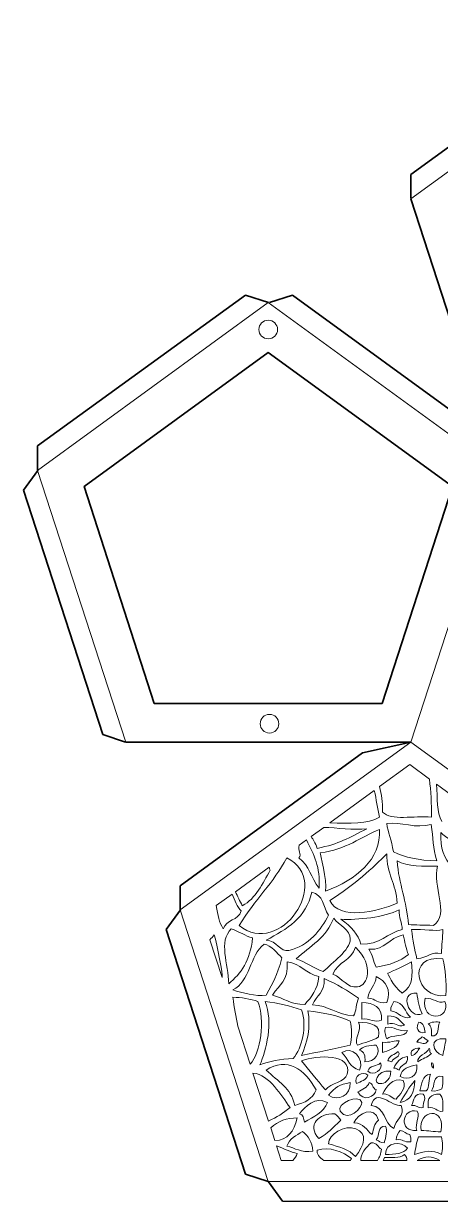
# Model space of a CAD drawing. Header units: millimetres. Extents: x -210 to 134, y -139 to 86.
# Drawn here: x -135.7 to -91.9, y -84.8 to 38.9 of the extents above; entities that cross this region are included whole.
import ezdxf

# ---------------------------------------------------------------- set-up
doc = ezdxf.new("R2010")
doc.units = ezdxf.units.MM
doc.header["$MEASUREMENT"] = 0
for name, color, linetype in [('Side 1 Detail', 7, 'Continuous'), ('Side 1 Outline', 7, 'Continuous'), ('Side 1 Scoring', 7, 'Continuous')]:
    doc.layers.add(name, color=color, linetype=linetype)

msp = doc.modelspace()

# ---------------------------------------------------------------- linework, layer by layer
at = {"layer": 'Side 1 Detail', "color": 250, "lineweight": 9}
for points, knots in [([(-93.0277, -40.4381), (-93.0277, -40.4381), (-95.0961, -38.9109), (-95.0961, -38.9109), (-95.0961, -38.9109), (-95.0961, -38.9109), (-98.2942, -41.2139), (-98.2942, -41.2139)], [0, 0, 0, 0, 0.33333333, 0.33333333, 0.33333333, 0.33333333, 1, 1, 1, 1]), ([(-98.2942, -41.2139), (-98.1137, -42.0235), (-97.909, -42.8379), (-97.9707, -43.8889), (-97.9707, -43.8889), (-97.0409, -44.8735), (-94.6927, -44.2169), (-92.8354, -44.4353), (-92.8354, -44.4353), (-92.7782, -43.0078), (-92.914, -41.6893), (-93.0277, -40.4381)], [0, 0, 0, 0, 0.25, 0.25, 0.25, 0.25, 0.5, 0.5, 0.5, 0.5, 1, 1, 1, 1]), ([(-103.5145, -45.0372), (-101.4006, -45.0558), (-99.5138, -45.1794), (-98.2987, -44.4353), (-98.2987, -44.4353), (-98.4754, -43.5004), (-98.637, -42.5499), (-98.8337, -41.6345)], [0, 0, 0, 0, 0.33333333, 0.33333333, 0.33333333, 0.33333333, 1, 1, 1, 1]), ([(-105.46, -46.4514), (-105.2698, -46.8245), (-105.0345, -47.0629), (-104.8392, -47.6995), (-104.8392, -47.6995), (-102.5351, -47.2344), (-101.5057, -46.5971), (-99.6099, -45.637), (-99.6099, -45.637), (-101.0361, -45.7782), (-102.7453, -45.5498), (-104.1443, -45.495)], [0, 0, 0, 0, 0.25, 0.25, 0.25, 0.25, 0.5, 0.5, 0.5, 0.5, 1, 1, 1, 1]), ([(-98.2942, -45.7152), (-100.2552, -46.481), (-101.7689, -47.8305), (-104.5122, -48.1791), (-104.5122, -48.1791), (-104.5791, -48.1853), (-103.7557, -51.0692), (-103.9803, -52.193), (-103.9803, -52.193), (-100.7023, -50.9913), (-98.1089, -48.8485), (-98.2942, -45.7152)], [0, 0, 0, 0, 0.25, 0.25, 0.25, 0.25, 0.5, 0.5, 0.5, 0.5, 1, 1, 1, 1]), ([(-97.5339, -45.0906), (-97.3788, -46.0448), (-97.0398, -46.7535), (-96.8249, -48.062), (-96.8249, -48.062), (-95.6039, -48.6621), (-94.2211, -48.9673), (-92.2473, -49.0242), (-92.2473, -49.0242), (-92.7324, -47.5934), (-92.6253, -46.675), (-92.8554, -45.1836), (-92.8554, -45.1836), (-94.4209, -45.6803), (-96.0628, -44.8852), (-97.5339, -45.0906)], [0, 0, 0, 0, 0.2, 0.2, 0.2, 0.2, 0.4, 0.4, 0.4, 0.4, 0.6, 0.6, 0.6, 0.6, 1, 1, 1, 1]), ([(-106.7226, -47.3691), (-106.8956, -47.9262), (-106.4277, -48.3134), (-106.7753, -48.6962), (-106.7753, -48.6962), (-105.6026, -49.563), (-105.5537, -50.746), (-104.6359, -51.8678), (-104.6359, -51.8678), (-104.5122, -49.6377), (-105.1582, -48.433), (-105.9606, -46.8152)], [0, 0, 0, 0, 0.25, 0.25, 0.25, 0.25, 0.5, 0.5, 0.5, 0.5, 1, 1, 1, 1]), ([(-91.8539, -46.0297), (-91.9614, -49.3415), (-90.2041, -50.5417), (-87.1538, -51.1002), (-87.1538, -51.1002), (-86.7755, -50.1411), (-85.8805, -48.7465), (-86.389, -47.6041), (-86.389, -47.6041), (-88.661, -47.8046), (-90.6464, -47.2493), (-91.8539, -46.0297)], [0, 0, 0, 0, 0.25, 0.25, 0.25, 0.25, 0.5, 0.5, 0.5, 0.5, 1, 1, 1, 1]), ([(-108.0231, -48.6962), (-109.4432, -51.3193), (-111.3597, -53.0639), (-113.0492, -55.7986), (-113.0492, -55.7986), (-108.769, -59.2874), (-103.1528, -51.1636), (-108.0231, -48.6962)], [0, 0, 0, 0, 0.33333333, 0.33333333, 0.33333333, 0.33333333, 1, 1, 1, 1]), ([(-96.4411, -53.4411), (-96.5313, -51.3823), (-97.5294, -50.4091), (-97.5287, -48.2594), (-97.5287, -48.2594), (-98.9653, -49.7507), (-100.9018, -51.5318), (-103.5145, -53.1907), (-103.5145, -53.1907), (-102.4913, -55.2467), (-98.5467, -54.4099), (-96.4411, -53.4411)], [0, 0, 0, 0, 0.25, 0.25, 0.25, 0.25, 0.5, 0.5, 0.5, 0.5, 1, 1, 1, 1]), ([(-96.4411, -49.0242), (-96.2468, -51.4523), (-95.4372, -53.2651), (-95.2394, -55.689), (-95.2394, -55.689), (-94.5332, -55.8), (-93.601, -55.7063), (-92.617, -55.7986), (-92.617, -55.7986), (-90.8332, -54.5901), (-92.8237, -51.6376), (-92.1802, -49.5706), (-92.1802, -49.5706), (-93.6282, -49.5943), (-95.3466, -49.5912), (-96.4411, -49.0242)], [0, 0, 0, 0, 0.2, 0.2, 0.2, 0.2, 0.4, 0.4, 0.4, 0.4, 0.6, 0.6, 0.6, 0.6, 1, 1, 1, 1]), ([(-113.4444, -52.2557), (-113.2039, -52.7452), (-112.9627, -53.2341), (-112.7212, -53.7226), (-112.7212, -53.7226), (-111.245, -52.9771), (-110.6169, -51.3834), (-109.7715, -50.0081), (-109.7715, -50.0081), (-109.8163, -49.9002), (-109.8587, -49.7897), (-109.9014, -49.6801)], [0, 0, 0, 0, 0.25, 0.25, 0.25, 0.25, 0.5, 0.5, 0.5, 0.5, 1, 1, 1, 1]), ([(-115.4511, -53.7143), (-115.2881, -54.7626), (-115.1476, -55.4197), (-114.7232, -56.1528), (-114.7232, -56.1528), (-114.4055, -55.1592), (-113.1219, -55.2887), (-112.8308, -54.269), (-112.8308, -54.269), (-113.2518, -53.87), (-113.5184, -53.191), (-113.7823, -52.5013)], [0, 0, 0, 0, 0.25, 0.25, 0.25, 0.25, 0.5, 0.5, 0.5, 0.5, 1, 1, 1, 1]), ([(-105.4007, -52.3018), (-106.0085, -54.9725), (-108.0194, -56.2162), (-110.2084, -57.3282), (-110.2084, -57.3282), (-109.0777, -57.3834), (-108.7201, -58.6377), (-107.8044, -58.421), (-107.8044, -58.421), (-105.7528, -57.9352), (-104.4113, -56.2789), (-103.6582, -54.7065), (-103.6582, -54.7065), (-104.2267, -53.7811), (-104.196, -52.5905), (-105.4007, -52.3018)], [0, 0, 0, 0, 0.2, 0.2, 0.2, 0.2, 0.4, 0.4, 0.4, 0.4, 0.6, 0.6, 0.6, 0.6, 1, 1, 1, 1]), ([(-102.3415, -55.1433), (-101.2359, -55.9082), (-100.4839, -56.7643), (-100.2651, -57.7654), (-100.2651, -57.7654), (-98.2308, -57.8333), (-97.5022, -56.5958), (-95.8947, -56.2361), (-95.8947, -56.2361), (-95.926, -55.4658), (-96.2654, -55.0042), (-96.2227, -54.1594), (-96.2227, -54.1594), (-97.7419, -54.9366), (-100.6403, -55.2467), (-102.3415, -55.1433)], [0, 0, 0, 0, 0.2, 0.2, 0.2, 0.2, 0.4, 0.4, 0.4, 0.4, 0.6, 0.6, 0.6, 0.6, 1, 1, 1, 1]), ([(-103.1063, -55.0338), (-103.837, -57.0347), (-105.5995, -58.0038), (-107.0396, -59.2954), (-107.0396, -59.2954), (-105.9433, -59.6923), (-105.2974, -60.239), (-104.1984, -60.6334), (-104.1984, -60.6334), (-103.2503, -59.6988), (-101.4006, -58.409), (-101.3579, -57.2194), (-101.3579, -57.2194), (-101.3238, -56.2713), (-102.5472, -55.7842), (-103.1063, -55.0338)], [0, 0, 0, 0, 0.2, 0.2, 0.2, 0.2, 0.4, 0.4, 0.4, 0.4, 0.6, 0.6, 0.6, 0.6, 1, 1, 1, 1]), ([(-114.8462, -61.2763), (-114.7266, -61.0386), (-115.3522, -57.7682), (-115.6716, -56.7825), (-115.6716, -56.7825), (-115.8153, -56.961), (-115.9703, -57.1367), (-116.1357, -57.3069)], [0, 0, 0, 0, 0.33333333, 0.33333333, 0.33333333, 0.33333333, 1, 1, 1, 1]), ([(-114.142, -61.9178), (-112.8308, -60.825), (-111.8906, -59.5138), (-111.6288, -57.1098), (-111.6288, -57.1098), (-112.3977, -56.8917), (-113.0233, -56.4297), (-113.875, -56.1528), (-113.875, -56.1528), (-115.2572, -57.4798), (-114.1564, -59.8194), (-114.142, -61.9178)], [0, 0, 0, 0, 0.25, 0.25, 0.25, 0.25, 0.5, 0.5, 0.5, 0.5, 1, 1, 1, 1]), ([(-99.4083, -58.3032), (-98.967, -58.8813), (-98.9822, -59.5055), (-98.6267, -60.1697), (-98.6267, -60.1697), (-97.2534, -59.9761), (-96.1159, -59.5479), (-95.2394, -58.8582), (-95.2394, -58.8582), (-95.4927, -58.2374), (-95.6353, -57.506), (-95.7858, -56.7825), (-95.7858, -56.7825), (-97.4474, -57.1222), (-97.5735, -58.3828), (-99.4083, -58.3032)], [0, 0, 0, 0, 0.2, 0.2, 0.2, 0.2, 0.4, 0.4, 0.4, 0.4, 0.6, 0.6, 0.6, 0.6, 1, 1, 1, 1]), ([(-91.7699, -58.749), (-91.7699, -57.8384), (-91.6338, -57.1463), (-91.6338, -56.2361), (-91.6338, -56.2361), (-92.4086, -56.4449), (-93.6319, -56.1383), (-94.9115, -56.2361), (-94.9115, -56.2361), (-94.8136, -57.3399), (-94.5942, -58.3225), (-94.3651, -59.2954), (-94.3651, -59.2954), (-93.1772, -59.1682), (-92.8602, -58.5302), (-91.7699, -58.749)], [0, 0, 0, 0, 0.2, 0.2, 0.2, 0.2, 0.4, 0.4, 0.4, 0.4, 0.6, 0.6, 0.6, 0.6, 1, 1, 1, 1]), ([(-110.2084, -63.1198), (-109.3771, -61.5691), (-109.1084, -61.2763), (-108.5502, -59.1807), (-108.5502, -59.1807), (-109.0308, -58.751), (-109.6461, -57.8953), (-110.4268, -57.7654), (-110.4268, -57.7654), (-111.9409, -58.9467), (-111.8985, -61.6842), (-113.7048, -62.5734), (-113.7048, -62.5734), (-112.6895, -62.8559), (-111.3084, -63.2776), (-110.2084, -63.1198)], [0, 0, 0, 0, 0.2, 0.2, 0.2, 0.2, 0.4, 0.4, 0.4, 0.4, 0.6, 0.6, 0.6, 0.6, 1, 1, 1, 1]), ([(-100.8115, -58.0934), (-101.3166, -59.5551), (-102.6123, -59.5296), (-103.2048, -60.9039), (-103.2048, -60.9039), (-102.1151, -61.3714), (-101.7235, -62.3753), (-100.6048, -62.2454), (-100.6048, -62.2454), (-99.5003, -62.1173), (-98.8047, -60.0447), (-100.8115, -58.0934)], [0, 0, 0, 0, 0.25, 0.25, 0.25, 0.25, 0.5, 0.5, 0.5, 0.5, 1, 1, 1, 1]), ([(-91.6338, -59.2954), (-95.5219, -58.749), (-94.5122, -63.5911), (-91.3096, -63.1542), (-91.3096, -63.1542), (-91.2635, -61.6146), (-91.3292, -60.4843), (-91.6338, -59.2954)], [0, 0, 0, 0, 0.33333333, 0.33333333, 0.33333333, 0.33333333, 1, 1, 1, 1]), ([(-106.1383, -64.1013), (-105.4297, -63.28), (-104.792, -62.5624), (-104.6718, -61.1526), (-104.6718, -61.1526), (-106.0353, -60.8774), (-106.551, -59.8011), (-108.0118, -59.623), (-108.0118, -59.623), (-107.8688, -61.7324), (-108.7752, -61.9195), (-109.5417, -63.1198), (-109.5417, -63.1198), (-108.3277, -63.3988), (-107.6614, -64.1309), (-106.1383, -64.1013)], [0, 0, 0, 0, 0.2, 0.2, 0.2, 0.2, 0.4, 0.4, 0.4, 0.4, 0.6, 0.6, 0.6, 0.6, 1, 1, 1, 1]), ([(-95.8947, -62.901), (-94.7202, -62.1445), (-94.8319, -61.0482), (-94.9115, -59.623), (-94.9115, -59.623), (-96.121, -60.2283), (-97.4243, -60.825), (-97.4243, -60.825), (-97.4243, -60.825), (-97.4243, -60.825), (-96.9513, -62.0866), (-95.8947, -62.901)], [0, 0, 0, 0, 0.25, 0.25, 0.25, 0.25, 0.5, 0.5, 0.5, 0.5, 1, 1, 1, 1]), ([(-105.3484, -64.1247), (-103.632, -64.1929), (-102.7177, -65.2078), (-101.03, -65.305), (-101.03, -65.305), (-100.7192, -64.8144), (-100.7564, -63.9759), (-100.4839, -63.4474), (-100.4839, -63.4474), (-101.5815, -62.6509), (-102.7883, -61.9643), (-104.0895, -61.3714), (-104.0895, -61.3714), (-104.0492, -62.9051), (-104.886, -63.0936), (-105.3484, -64.1247)], [0, 0, 0, 0, 0.2, 0.2, 0.2, 0.2, 0.4, 0.4, 0.4, 0.4, 0.6, 0.6, 0.6, 0.6, 1, 1, 1, 1]), ([(-98.6267, -61.1526), (-98.6611, -62.1744), (-99.4569, -62.4345), (-99.5003, -63.4474), (-99.5003, -63.4474), (-98.5936, -63.4877), (-98.616, -64.0382), (-97.5149, -63.8842), (-97.5149, -63.8842), (-97.0061, -62.5506), (-97.6407, -61.6325), (-98.6267, -61.1526)], [0, 0, 0, 0, 0.25, 0.25, 0.25, 0.25, 0.5, 0.5, 0.5, 0.5, 1, 1, 1, 1]), ([(-93.8187, -65.0862), (-94.1136, -64.4702), (-94.2579, -63.7044), (-94.3651, -62.901), (-94.3651, -62.901), (-96.3302, -62.7918), (-95.1388, -65.6833), (-93.8187, -65.0862)], [0, 0, 0, 0, 0.33333333, 0.33333333, 0.33333333, 0.33333333, 1, 1, 1, 1]), ([(-111.8923, -70.3683), (-110.7661, -69.1511), (-110.3076, -65.7436), (-111.0824, -63.7754), (-111.0824, -63.7754), (-111.8327, -63.5122), (-112.8308, -63.3444), (-113.7048, -63.3382), (-113.7048, -63.3382), (-113.5673, -64.4021), (-113.3761, -65.3939), (-113.1908, -66.3713)], [0, 0, 0, 0, 0.25, 0.25, 0.25, 0.25, 0.5, 0.5, 0.5, 0.5, 1, 1, 1, 1]), ([(-107.3675, -69.7847), (-106.4398, -68.6361), (-105.8648, -66.4029), (-106.4932, -64.6494), (-106.4932, -64.6494), (-107.6569, -64.2467), (-108.9378, -63.9614), (-110.3176, -63.7754), (-110.3176, -63.7754), (-109.4112, -65.9592), (-110.2194, -68.9496), (-110.8636, -70.4403), (-110.8636, -70.4403), (-109.87, -70.0499), (-108.7035, -69.8325), (-107.3675, -69.7847)], [0, 0, 0, 0, 0.2, 0.2, 0.2, 0.2, 0.4, 0.4, 0.4, 0.4, 0.6, 0.6, 0.6, 0.6, 1, 1, 1, 1]), ([(-100.1563, -65.6326), (-99.3233, -65.5193), (-98.791, -66.0715), (-98.0802, -65.7418), (-98.0802, -65.7418), (-97.9797, -64.3301), (-98.9009, -63.9401), (-100.1563, -63.8842), (-100.1563, -63.8842), (-100.1563, -64.4671), (-100.1563, -65.0497), (-100.1563, -65.6326)], [0, 0, 0, 0, 0.25, 0.25, 0.25, 0.25, 0.5, 0.5, 0.5, 0.5, 1, 1, 1, 1]), ([(-95.021, -65.4139), (-95.6408, -64.905), (-95.7286, -63.8643), (-96.769, -63.7754), (-96.769, -63.7754), (-96.8772, -64.104), (-97.1556, -64.2628), (-97.0967, -64.7583), (-97.0967, -64.7583), (-96.2923, -64.8368), (-95.8878, -65.7453), (-95.021, -65.4139)], [0, 0, 0, 0, 0.25, 0.25, 0.25, 0.25, 0.5, 0.5, 0.5, 0.5, 1, 1, 1, 1]), ([(-91.415, -63.7754), (-92.205, -64.062), (-92.6012, -63.3837), (-93.491, -63.4474), (-93.491, -63.4474), (-94.0082, -66.1315), (-90.685, -65.6526), (-91.415, -63.7754)], [0, 0, 0, 0, 0.33333333, 0.33333333, 0.33333333, 0.33333333, 1, 1, 1, 1]), ([(-101.3579, -68.3642), (-101.1953, -67.6708), (-101.1953, -66.5445), (-101.3579, -65.8511), (-101.3579, -65.8511), (-102.634, -65.2695), (-104.1639, -64.9422), (-105.8379, -64.7583), (-105.8379, -64.7583), (-105.4679, -66.3809), (-105.9041, -68.1751), (-106.4932, -69.457), (-106.4932, -69.457), (-104.7824, -69.0918), (-103.0371, -68.7608), (-101.3579, -68.3642)], [0, 0, 0, 0, 0.2, 0.2, 0.2, 0.2, 0.4, 0.4, 0.4, 0.4, 0.6, 0.6, 0.6, 0.6, 1, 1, 1, 1]), ([(-97.4243, -66.179), (-96.6492, -65.84), (-96.4232, -66.5824), (-95.6787, -66.2558), (-95.6787, -66.2558), (-96.2554, -65.7763), (-96.3246, -65.2609), (-97.4243, -65.305), (-97.4243, -65.305), (-97.4243, -65.5965), (-97.4243, -65.8876), (-97.4243, -66.179)], [0, 0, 0, 0, 0.25, 0.25, 0.25, 0.25, 0.5, 0.5, 0.5, 0.5, 1, 1, 1, 1]), ([(-100.5931, -68.3642), (-99.8937, -68.0438), (-98.9498, -67.9677), (-98.4082, -67.4899), (-98.4082, -67.4899), (-98.0417, -66.2466), (-99.2636, -65.9486), (-100.4839, -65.9603), (-100.4839, -65.9603), (-100.0557, -66.785), (-101.0875, -67.8516), (-100.5931, -68.3642)], [0, 0, 0, 0, 0.25, 0.25, 0.25, 0.25, 0.5, 0.5, 0.5, 0.5, 1, 1, 1, 1]), ([(-95.3487, -66.8346), (-96.3508, -66.9628), (-96.6498, -66.3875), (-97.6431, -66.5067), (-97.6431, -66.5067), (-97.8205, -66.8784), (-97.6596, -67.3366), (-97.5339, -67.7086), (-97.5339, -67.7086), (-97.0519, -67.1709), (-95.5708, -67.6318), (-95.3487, -66.8346)], [0, 0, 0, 0, 0.25, 0.25, 0.25, 0.25, 0.5, 0.5, 0.5, 0.5, 1, 1, 1, 1]), ([(-94.1466, -65.9603), (-94.4936, -66.4291), (-94.3396, -67.1974), (-93.491, -67.053), (-93.491, -67.053), (-93.5617, -66.5408), (-93.6216, -66.0181), (-94.1466, -65.9603)], [0, 0, 0, 0, 0.33333333, 0.33333333, 0.33333333, 0.33333333, 1, 1, 1, 1]), ([(-91.9614, -65.9603), (-92.1347, -65.8938), (-92.9991, -65.8917), (-93.1634, -66.179), (-93.1634, -66.179), (-92.7796, -66.3051), (-92.8285, -66.8636), (-92.8354, -67.381), (-92.8354, -67.381), (-91.908, -67.5433), (-92.2635, -66.4233), (-91.9614, -65.9603)], [0, 0, 0, 0, 0.25, 0.25, 0.25, 0.25, 0.5, 0.5, 0.5, 0.5, 1, 1, 1, 1]), ([(-97.9707, -69.1291), (-97.5039, -68.9947), (-96.3983, -68.7015), (-96.2227, -67.9271), (-96.2227, -67.9271), (-96.5668, -67.811), (-97.2369, -68.191), (-97.9707, -68.0366), (-97.9707, -68.0366), (-97.9707, -68.4004), (-97.9707, -68.7649), (-97.9707, -69.1291)], [0, 0, 0, 0, 0.25, 0.25, 0.25, 0.25, 0.5, 0.5, 0.5, 0.5, 1, 1, 1, 1]), ([(-94.3651, -68.0366), (-93.7815, -68.0966), (-93.54, -68.3997), (-93.1634, -67.9271), (-93.1634, -67.9271), (-93.4032, -67.803), (-93.5265, -67.5615), (-93.8187, -67.4899), (-93.8187, -67.4899), (-93.9823, -67.6907), (-94.2748, -67.7627), (-94.3651, -68.0366)], [0, 0, 0, 0, 0.25, 0.25, 0.25, 0.25, 0.5, 0.5, 0.5, 0.5, 1, 1, 1, 1]), ([(-91.6338, -69.457), (-91.5387, -68.8596), (-91.3665, -68.3405), (-91.3058, -67.7086), (-91.3058, -67.7086), (-93.1889, -67.4534), (-92.7404, -69.1824), (-91.6338, -69.457)], [0, 0, 0, 0, 0.33333333, 0.33333333, 0.33333333, 0.33333333, 1, 1, 1, 1]), ([(-103.9803, -73.0627), (-103.4312, -72.2858), (-101.9002, -72.2851), (-101.6859, -71.4235), (-101.6859, -71.4235), (-101.1316, -69.1959), (-104.8616, -69.4181), (-106.4932, -70.0031), (-106.4932, -70.0031), (-105.6736, -71.0407), (-104.8616, -71.9699), (-103.9803, -73.0627)], [0, 0, 0, 0, 0.25, 0.25, 0.25, 0.25, 0.5, 0.5, 0.5, 0.5, 1, 1, 1, 1]), ([(-102.2323, -69.1291), (-101.4957, -69.8939), (-101.4957, -70.7262), (-100.3747, -70.9867), (-100.3747, -70.9867), (-99.8441, -69.7616), (-101.1919, -68.4142), (-102.2323, -69.1291)], [0, 0, 0, 0, 0.33333333, 0.33333333, 0.33333333, 0.33333333, 1, 1, 1, 1]), ([(-98.6267, -68.3642), (-99.3663, -68.389), (-100.057, -68.4635), (-100.3747, -68.9106), (-100.3747, -68.9106), (-99.8968, -69.0154), (-99.7632, -69.4643), (-99.8283, -70.1126), (-99.8283, -70.1126), (-98.8265, -70.1305), (-98.0796, -69.2317), (-98.6267, -68.3642)], [0, 0, 0, 0, 0.25, 0.25, 0.25, 0.25, 0.5, 0.5, 0.5, 0.5, 1, 1, 1, 1]), ([(-96.3319, -69.0195), (-96.6519, -69.3916), (-97.312, -69.4236), (-97.4243, -70.0031), (-97.4243, -70.0031), (-97.218, -69.979), (-97.1835, -70.1264), (-96.9875, -70.1126), (-96.9875, -70.1126), (-96.9165, -69.6372), (-95.9029, -69.6444), (-96.3319, -69.0195)], [0, 0, 0, 0, 0.25, 0.25, 0.25, 0.25, 0.5, 0.5, 0.5, 0.5, 1, 1, 1, 1]), ([(-94.9115, -69.457), (-94.4105, -69.4112), (-94.3334, -68.942), (-94.0371, -68.6919), (-94.0371, -68.6919), (-94.64, -68.6033), (-95.1733, -69.0298), (-94.9115, -69.457)], [0, 0, 0, 0, 0.33333333, 0.33333333, 0.33333333, 0.33333333, 1, 1, 1, 1]), ([(-92.8379, -69.229), (-93.0525, -69.2617), (-92.9429, -68.7628), (-93.0539, -68.6919), (-93.0539, -68.6919), (-93.2867, -69.2617), (-94.4071, -69.5221), (-94.2559, -70.1126), (-94.2559, -70.1126), (-93.725, -69.7326), (-93.2819, -69.6954), (-92.8379, -69.229)], [0, 0, 0, 0, 0.25, 0.25, 0.25, 0.25, 0.5, 0.5, 0.5, 0.5, 1, 1, 1, 1]), ([(-107.2039, -74.7046), (-106.0842, -74.3673), (-105.3811, -74.1021), (-104.9635, -73.0627), (-104.9635, -73.0627), (-106.1383, -70.8774), (-108.0194, -69.5666), (-110.2084, -70.9867), (-110.2084, -70.9867), (-108.9361, -72.252), (-107.6039, -72.7733), (-107.2039, -74.7046)], [0, 0, 0, 0, 0.25, 0.25, 0.25, 0.25, 0.5, 0.5, 0.5, 0.5, 1, 1, 1, 1]), ([(-98.1895, -70.2215), (-98.5195, -70.6198), (-99.3984, -70.4692), (-99.5003, -71.0959), (-99.5003, -71.0959), (-98.9543, -71.6953), (-97.7943, -70.8919), (-98.1895, -70.2215)], [0, 0, 0, 0, 0.33333333, 0.33333333, 0.33333333, 0.33333333, 1, 1, 1, 1]), ([(-95.3487, -69.5662), (-96.1462, -69.6424), (-96.49, -70.1729), (-96.769, -70.7682), (-96.769, -70.7682), (-96.4969, -70.7513), (-96.4307, -70.9398), (-96.2227, -70.9867), (-96.2227, -70.9867), (-96.1131, -70.331), (-95.1874, -70.492), (-95.3487, -69.5662)], [0, 0, 0, 0, 0.25, 0.25, 0.25, 0.25, 0.5, 0.5, 0.5, 0.5, 1, 1, 1, 1]), ([(-94.3651, -70.4403), (-95.1953, -70.5935), (-95.9567, -70.8154), (-96.1134, -71.6423), (-96.1134, -71.6423), (-95.2246, -72.1521), (-94.1866, -71.6385), (-94.3651, -70.4403)], [0, 0, 0, 0, 0.33333333, 0.33333333, 0.33333333, 0.33333333, 1, 1, 1, 1]), ([(-92.8354, -70.2215), (-92.852, -70.493), (-92.7789, -70.6752), (-92.617, -70.7682), (-92.617, -70.7682), (-92.6008, -70.4967), (-92.5964, -70.2377), (-92.8354, -70.2215)], [0, 0, 0, 0, 0.33333333, 0.33333333, 0.33333333, 0.33333333, 1, 1, 1, 1]), ([(-109.9534, -76.3355), (-109.0574, -75.9645), (-108.429, -75.4914), (-107.6952, -74.9199), (-107.6952, -74.9199), (-108.6512, -73.6242), (-109.8125, -71.4938), (-111.5905, -71.2971)], [0, 0, 0, 0, 0.33333333, 0.33333333, 0.33333333, 0.33333333, 1, 1, 1, 1]), ([(-100.7023, -72.4067), (-100.2479, -72.1697), (-99.6857, -72.0395), (-99.5003, -71.5327), (-99.5003, -71.5327), (-100.0708, -71.0232), (-101.0575, -71.6574), (-100.7023, -72.4067)], [0, 0, 0, 0, 0.33333333, 0.33333333, 0.33333333, 0.33333333, 1, 1, 1, 1]), ([(-98.0437, -72.4088), (-97.6048, -72.3247), (-97.0932, -71.8634), (-97.0967, -71.0959), (-97.0967, -71.0959), (-98.5832, -70.8926), (-99.1751, -72.6255), (-98.0437, -72.4088)], [0, 0, 0, 0, 0.33333333, 0.33333333, 0.33333333, 0.33333333, 1, 1, 1, 1]), ([(-96.5506, -74.0459), (-96.224, -73.5171), (-95.3827, -72.979), (-95.7858, -72.0791), (-95.7858, -72.0791), (-96.9323, -71.7115), (-97.5642, -72.7664), (-97.9707, -73.4998), (-97.9707, -73.4998), (-97.2269, -73.411), (-97.107, -73.947), (-96.5506, -74.0459)], [0, 0, 0, 0, 0.25, 0.25, 0.25, 0.25, 0.5, 0.5, 0.5, 0.5, 1, 1, 1, 1]), ([(-92.945, -71.4235), (-93.8025, -71.5131), (-93.8301, -72.4322), (-94.0371, -73.1719), (-94.0371, -73.1719), (-93.8187, -73.1719), (-93.6003, -73.1719), (-93.3818, -73.1719), (-93.3818, -73.1719), (-92.9963, -72.8291), (-93.1269, -71.9695), (-92.945, -71.4235)], [0, 0, 0, 0, 0.25, 0.25, 0.25, 0.25, 0.5, 0.5, 0.5, 0.5, 1, 1, 1, 1]), ([(-92.8354, -73.1719), (-92.307, -73.2635), (-92.0627, -73.0706), (-91.743, -72.9531), (-91.743, -72.9531), (-91.5973, -72.6255), (-91.6317, -72.1173), (-91.6338, -71.6423), (-91.6338, -71.6423), (-92.7369, -71.4497), (-92.4248, -72.672), (-92.8354, -73.1719)], [0, 0, 0, 0, 0.25, 0.25, 0.25, 0.25, 0.5, 0.5, 0.5, 0.5, 1, 1, 1, 1]), ([(-101.3579, -72.2979), (-102.5065, -72.4966), (-102.9161, -72.7909), (-103.6582, -73.6104), (-103.6582, -73.6104), (-102.5971, -74.3591), (-101.3286, -73.6483), (-101.3579, -72.2979)], [0, 0, 0, 0, 0.33333333, 0.33333333, 0.33333333, 0.33333333, 1, 1, 1, 1]), ([(-98.6267, -73.0248), (-99.0559, -72.9807), (-98.9649, -72.3612), (-99.3722, -72.2955), (-99.3722, -72.2955), (-99.5527, -72.8436), (-100.1039, -73.021), (-100.5742, -73.2787), (-100.5742, -73.2787), (-100.0281, -74.3714), (-98.7307, -73.8151), (-98.6267, -73.0248)], [0, 0, 0, 0, 0.25, 0.25, 0.25, 0.25, 0.5, 0.5, 0.5, 0.5, 1, 1, 1, 1]), ([(-96.769, -77.1055), (-96.6857, -76.2042), (-95.513, -75.8132), (-96.0043, -74.7015), (-96.0043, -74.7015), (-96.9661, -74.9037), (-98.6583, -72.7502), (-99.1727, -74.7015), (-99.1727, -74.7015), (-97.6427, -74.7739), (-97.8846, -76.6184), (-96.769, -77.1055)], [0, 0, 0, 0, 0.25, 0.25, 0.25, 0.25, 0.5, 0.5, 0.5, 0.5, 1, 1, 1, 1]), ([(-94.5835, -72.0791), (-95.1712, -72.7664), (-95.6236, -73.5891), (-96.1134, -74.3739), (-96.1134, -74.3739), (-94.9893, -74.223), (-94.6214, -73.3166), (-94.5835, -72.0791)], [0, 0, 0, 0, 0.33333333, 0.33333333, 0.33333333, 0.33333333, 1, 1, 1, 1]), ([(-106.1656, -76.4499), (-105.2281, -75.8942), (-104.1602, -75.4687), (-103.7619, -74.3739), (-103.7619, -74.3739), (-105.0328, -73.7041), (-106.1432, -74.84), (-106.7119, -75.5755), (-106.7119, -75.5755), (-106.2555, -75.5924), (-106.3016, -76.1123), (-106.1656, -76.4499)], [0, 0, 0, 0, 0.25, 0.25, 0.25, 0.25, 0.5, 0.5, 0.5, 0.5, 1, 1, 1, 1]), ([(-102.4142, -75.3103), (-101.5956, -76.5598), (-100.0426, -74.8693), (-100.1563, -74.3739), (-100.1563, -74.3739), (-100.3816, -73.3886), (-102.9161, -74.5441), (-102.4142, -75.3103)], [0, 0, 0, 0, 0.33333333, 0.33333333, 0.33333333, 0.33333333, 1, 1, 1, 1]), ([(-93.7095, -74.9199), (-93.7281, -74.306), (-93.3102, -73.9074), (-93.7095, -73.4998), (-93.7095, -73.4998), (-94.6565, -73.3538), (-94.6882, -74.1238), (-94.9115, -74.7015), (-94.9115, -74.7015), (-94.3602, -74.624), (-94.3003, -75.0374), (-93.7095, -74.9199)], [0, 0, 0, 0, 0.25, 0.25, 0.25, 0.25, 0.5, 0.5, 0.5, 0.5, 1, 1, 1, 1]), ([(-91.6266, -75.3103), (-91.6321, -74.5144), (-91.5366, -73.8764), (-91.9614, -73.4998), (-91.9614, -73.4998), (-92.9336, -73.5105), (-93.2647, -73.8699), (-93.1772, -74.9409), (-93.1772, -74.9409), (-92.3886, -74.7718), (-92.3535, -75.4184), (-91.6266, -75.3103)], [0, 0, 0, 0, 0.25, 0.25, 0.25, 0.25, 0.5, 0.5, 0.5, 0.5, 1, 1, 1, 1]), ([(-98.4082, -76.2311), (-98.7779, -74.6171), (-100.5742, -75.5418), (-100.9986, -76.5257), (-100.9986, -76.5257), (-99.8614, -76.5174), (-99.7377, -77.306), (-99.0635, -77.7611), (-99.0635, -77.7611), (-98.8513, -77.0356), (-98.8968, -76.7052), (-98.4082, -76.2311)], [0, 0, 0, 0, 0.25, 0.25, 0.25, 0.25, 0.5, 0.5, 0.5, 0.5, 1, 1, 1, 1]), ([(-94.3196, -75.3103), (-95.9481, -74.8765), (-96.3101, -77.5237), (-94.3651, -77.3239), (-94.3651, -77.3239), (-94.6114, -76.5257), (-93.9934, -75.9965), (-94.3196, -75.3103)], [0, 0, 0, 0, 0.33333333, 0.33333333, 0.33333333, 0.33333333, 1, 1, 1, 1]), ([(-93.9052, -77.3353), (-93.1042, -77.3353), (-92.6549, -77.4586), (-91.8539, -77.4586), (-91.8539, -77.4586), (-91.229, -74.7253), (-94.3037, -75.1256), (-93.9052, -77.3353)], [0, 0, 0, 0, 0.33333333, 0.33333333, 0.33333333, 0.33333333, 1, 1, 1, 1]), ([(-109.2861, -78.3902), (-107.9329, -78.3812), (-107.3069, -77.4331), (-106.9303, -76.0127), (-106.9303, -76.0127), (-108.0562, -75.9755), (-108.9502, -76.3562), (-109.7243, -77.0407)], [0, 0, 0, 0, 0.33333333, 0.33333333, 0.33333333, 0.33333333, 1, 1, 1, 1]), ([(-104.6718, -78.18), (-103.6486, -77.6006), (-103.3275, -77.1458), (-102.3415, -76.2311), (-102.3415, -76.2311), (-102.5616, -76.0144), (-102.7284, -75.7443), (-102.9971, -75.5755), (-102.9971, -75.5755), (-104.6742, -75.4918), (-105.9554, -76.7599), (-104.6718, -78.18)], [0, 0, 0, 0, 0.25, 0.25, 0.25, 0.25, 0.5, 0.5, 0.5, 0.5, 1, 1, 1, 1]), ([(-108.0231, -78.9627), (-107.1464, -79.1791), (-106.5428, -79.6679), (-105.2915, -79.5091), (-105.2915, -79.5091), (-105.3777, -78.539), (-105.7783, -77.8834), (-106.3843, -77.4331), (-106.3843, -77.4331), (-107.0258, -77.8475), (-107.7696, -78.16), (-108.0231, -78.9627)], [0, 0, 0, 0, 0.25, 0.25, 0.25, 0.25, 0.5, 0.5, 0.5, 0.5, 1, 1, 1, 1]), ([(-100.7774, -77.1458), (-102.0011, -76.7017), (-103.6097, -77.7029), (-103.6523, -78.744), (-103.6523, -78.744), (-102.5496, -79.0251), (-101.473, -79.3327), (-100.8115, -80.0555), (-100.8115, -80.0555), (-99.8862, -78.939), (-99.502, -77.6085), (-100.7774, -77.1458)], [0, 0, 0, 0, 0.25, 0.25, 0.25, 0.25, 0.5, 0.5, 0.5, 0.5, 1, 1, 1, 1]), ([(-97.6451, -76.8833), (-98.5608, -76.8051), (-98.2263, -77.8696), (-98.6267, -78.3071), (-98.6267, -78.3071), (-98.2308, -78.4942), (-98.3169, -78.5683), (-97.794, -78.6286), (-97.794, -78.6286), (-97.6451, -78.0084), (-97.4129, -77.3432), (-97.6451, -76.8833)], [0, 0, 0, 0, 0.25, 0.25, 0.25, 0.25, 0.5, 0.5, 0.5, 0.5, 1, 1, 1, 1]), ([(-94.9797, -78.5056), (-94.9686, -77.9847), (-95.0031, -78.1848), (-95.0892, -77.7611), (-95.0892, -77.7611), (-95.5626, -77.7611), (-95.6401, -77.3346), (-96.1134, -77.3346), (-96.1134, -77.3346), (-96.2822, -77.4934), (-96.5375, -77.9926), (-96.5506, -78.3071), (-96.5506, -78.3071), (-95.7001, -78.1852), (-95.8162, -78.6137), (-94.9797, -78.5056)], [0, 0, 0, 0, 0.2, 0.2, 0.2, 0.2, 0.4, 0.4, 0.4, 0.4, 0.6, 0.6, 0.6, 0.6, 1, 1, 1, 1]), ([(-107.402, -80.4683), (-107.1867, -80.2795), (-107.0237, -80.0386), (-106.9303, -79.7275), (-106.9303, -79.7275), (-107.6249, -79.5949), (-108.3818, -79.2342), (-109.1084, -78.9372)], [0, 0, 0, 0, 0.33333333, 0.33333333, 0.33333333, 0.33333333, 1, 1, 1, 1]), ([(-101.2487, -80.2739), (-102.059, -79.5735), (-103.5779, -78.98), (-104.8547, -79.3999), (-104.8547, -79.3999), (-104.9133, -79.7892), (-104.5994, -80.1758), (-104.135, -80.4686)], [0, 0, 0, 0, 0.33333333, 0.33333333, 0.33333333, 0.33333333, 1, 1, 1, 1]), ([(-98.0802, -79.2907), (-98.4778, -79.1057), (-98.5185, -78.5638), (-99.1727, -78.6351), (-99.1727, -78.6351), (-99.6498, -79.0588), (-100.3378, -79.8323), (-100.2648, -80.4689)], [0, 0, 0, 0, 0.33333333, 0.33333333, 0.33333333, 0.33333333, 1, 1, 1, 1]), ([(-95.3487, -79.1811), (-95.9298, -78.3881), (-97.7137, -78.5132), (-97.6431, -79.8371), (-97.6431, -79.8371), (-96.6406, -79.856), (-95.7466, -79.7665), (-95.3487, -79.1811)], [0, 0, 0, 0, 0.33333333, 0.33333333, 0.33333333, 0.33333333, 1, 1, 1, 1]), ([(-91.7837, -78.0084), (-92.5846, -78.0084), (-93.386, -78.0084), (-94.1873, -78.0084), (-94.1873, -78.0084), (-94.403, -78.5576), (-94.4905, -79.2349), (-94.6241, -79.866), (-94.6241, -79.866), (-93.6895, -79.5091), (-92.6511, -79.289), (-91.7837, -79.866), (-91.7837, -79.866), (-91.6076, -79.4623), (-91.6076, -78.4122), (-91.7837, -78.0084)], [0, 0, 0, 0, 0.2, 0.2, 0.2, 0.2, 0.4, 0.4, 0.4, 0.4, 0.6, 0.6, 0.6, 0.6, 1, 1, 1, 1]), ([(-95.6763, -79.8371), (-96.1097, -80.3222), (-97.1773, -80.0879), (-97.7523, -80.1647), (-97.7523, -80.1647), (-97.7957, -80.2763), (-97.8525, -80.3745), (-97.9135, -80.4689)], [0, 0, 0, 0, 0.33333333, 0.33333333, 0.33333333, 0.33333333, 1, 1, 1, 1])]:
    msp.add_open_spline(points, degree=3, knots=knots, dxfattribs=at)
for points in [[(-98.8337, -41.6345), (-98.8337, -41.6345), (-103.5145, -45.0372), (-103.5145, -45.0372)], [(-92.2887, -40.9762), (-92.1867, -42.4317), (-92.2914, -43.9812), (-91.743, -44.8721)], [(-85.4488, -45.9542), (-85.4488, -45.9542), (-92.2887, -40.9762), (-92.2887, -40.9762)], [(-104.1443, -45.495), (-104.1443, -45.495), (-105.46, -46.4514), (-105.46, -46.4514)], [(-105.9606, -46.8152), (-105.9606, -46.8152), (-106.7226, -47.3691), (-106.7226, -47.3691)], [(-109.9014, -49.6801), (-109.9014, -49.6801), (-113.4444, -52.2557), (-113.4444, -52.2557)], [(-113.7823, -52.5013), (-113.7823, -52.5013), (-115.4511, -53.7143), (-115.4511, -53.7143)], [(-116.1357, -57.3069), (-116.1357, -57.3069), (-114.8462, -61.2763), (-114.8462, -61.2763)], [(-113.1908, -66.3713), (-113.1908, -66.3713), (-111.8923, -70.3683), (-111.8923, -70.3683)], [(-111.5905, -71.2971), (-111.5905, -71.2971), (-109.9534, -76.3355), (-109.9534, -76.3355)], [(-109.7243, -77.0407), (-109.7243, -77.0407), (-109.2861, -78.3902), (-109.2861, -78.3902)], [(-109.1084, -78.9372), (-109.1084, -78.9372), (-108.626, -80.4683), (-108.626, -80.4683)], [(-101.3452, -80.4686), (-101.3076, -80.4093), (-101.2739, -80.346), (-101.2487, -80.2739)], [(-98.513, -80.4689), (-98.3093, -80.1354), (-98.1151, -79.793), (-98.0802, -79.2907)], [(-95.4127, -80.4689), (-95.4055, -80.2474), (-95.4727, -80.0338), (-95.6763, -79.8371)], [(-91.9487, -80.47), (-92.8551, -79.9818), (-93.458, -79.9828), (-94.3272, -80.4693)], [(-108.626, -80.4683), (-108.626, -80.4683), (-107.402, -80.4683), (-107.402, -80.4683)], [(-104.135, -80.4686), (-104.135, -80.4686), (-101.3452, -80.4686), (-101.3452, -80.4686)], [(-100.2648, -80.4689), (-100.2648, -80.4689), (-100.1366, -80.4689), (-100.1366, -80.4689)], [(-100.1366, -80.4689), (-100.108, -80.4662), (-100.0794, -80.4658), (-100.0509, -80.4689)], [(-100.0509, -80.4689), (-100.0509, -80.4689), (-98.513, -80.4689), (-98.513, -80.4689)], [(-97.9135, -80.4689), (-97.9135, -80.4689), (-95.4127, -80.4689), (-95.4127, -80.4689)], [(-94.3272, -80.4693), (-94.3272, -80.4693), (-91.9487, -80.47), (-91.9487, -80.47)]]:
    msp.add_open_spline(points, degree=3, dxfattribs=at)
at = {"layer": 'Side 1 Outline', "color": 250, "lineweight": 35}
for points in [[(-94.9852, 23.0673), (-94.9852, 23.0673), (-73.1343, 38.914), (-73.1343, 38.914)], [(-94.9852, 20.5306), (-94.9852, 20.5306), (-94.9852, 23.0673), (-94.9852, 23.0673)], [(-85.717, -8.0255), (-85.717, -8.0255), (-94.9833, 20.4929), (-94.9833, 20.4929)], [(-134.2381, -5.4471), (-134.2381, -5.4471), (-112.3872, 10.3997), (-112.3872, 10.3997)], [(-109.975, 9.6157), (-109.975, 9.6157), (-112.3872, 10.3997), (-112.3872, 10.3997)], [(-109.8535, 9.6214), (-109.8535, 9.6214), (-107.4409, 10.4054), (-107.4409, 10.4054)], [(-107.4409, 10.4054), (-107.4409, 10.4054), (-88.2607, -3.5301), (-88.2607, -3.5301)], [(-134.2381, -7.9837), (-134.2381, -7.9837), (-134.2381, -5.4471), (-134.2381, -5.4471)], [(-134.219, -8.0288), (-134.219, -8.0288), (-135.7102, -10.0807), (-135.7102, -10.0807)], [(-127.3913, -35.7591), (-127.3913, -35.7591), (-135.7102, -10.0807), (-135.7102, -10.0807)], [(-124.9787, -36.5429), (-124.9787, -36.5429), (-127.3913, -35.7591), (-127.3913, -35.7591)], [(-124.9696, -36.5341), (-124.9696, -36.5341), (-94.9833, -36.5341), (-94.9833, -36.5341)], [(-94.9814, -36.5579), (-94.9814, -36.5579), (-100.0641, -37.6854), (-100.0641, -37.6854)], [(-119.2445, -51.6204), (-119.2445, -51.6204), (-100.0641, -37.6854), (-100.0641, -37.6854)], [(-119.2445, -54.1574), (-119.2445, -54.1574), (-119.2445, -51.6204), (-119.2445, -51.6204)], [(-119.2168, -54.1729), (-119.2168, -54.1729), (-120.708, -56.2248), (-120.708, -56.2248)], [(-112.3891, -81.9031), (-112.3891, -81.9031), (-120.708, -56.2248), (-120.708, -56.2248)], [(-109.9765, -82.6869), (-109.9765, -82.6869), (-112.3891, -81.9031), (-112.3891, -81.9031)], [(-109.9705, -82.7041), (-109.9705, -82.7041), (-108.4795, -84.7563), (-108.4795, -84.7563)], [(-81.4875, -84.7795), (-81.4875, -84.7795), (-108.4795, -84.7563), (-108.4795, -84.7563)]]:
    msp.add_open_spline(points, degree=3, dxfattribs=at)
at = {"layer": 'Side 1 Outline', "color": 250, "lineweight": 18}
for points in [[(-109.0088, 6.7816), (-109.0088, 6.2414), (-109.4467, 5.8036), (-109.9868, 5.8036), (-109.9868, 5.8036), (-110.5271, 5.8036), (-110.9649, 6.2414), (-110.9649, 6.7816), (-110.9649, 6.7816), (-110.9649, 7.3218), (-110.5271, 7.7597), (-109.9868, 7.7597), (-109.9868, 7.7597), (-109.4467, 7.7597), (-109.0088, 7.3218), (-109.0088, 6.7816)], [(-108.8755, -34.6114), (-108.8755, -35.1515), (-109.3133, -35.5894), (-109.8535, -35.5894), (-109.8535, -35.5894), (-110.3937, -35.5894), (-110.8316, -35.1515), (-110.8316, -34.6114), (-110.8316, -34.6114), (-110.8316, -34.0712), (-110.3937, -33.6333), (-109.8535, -33.6333), (-109.8535, -33.6333), (-109.3133, -33.6333), (-108.8755, -34.0712), (-108.8755, -34.6114)]]:
    msp.add_open_spline(points, degree=3, knots=[0, 0, 0, 0, 0.2, 0.2, 0.2, 0.2, 0.4, 0.4, 0.4, 0.4, 0.6, 0.6, 0.6, 0.6, 1, 1, 1, 1], dxfattribs=at)
at = {"layer": 'Side 1 Outline', "color": 250, "lineweight": 35}
msp.add_open_spline([(-98.0234, -32.4857), (-98.0234, -32.4857), (-90.6251, -9.7133), (-90.6251, -9.7133), (-90.6251, -9.7133), (-90.6251, -9.7133), (-109.9955, 4.368), (-109.9955, 4.368), (-109.9955, 4.368), (-109.9955, 4.368), (-129.3486, -9.7185), (-129.3486, -9.7185), (-129.3486, -9.7185), (-129.3486, -9.7185), (-121.9692, -32.4873), (-121.9692, -32.4873), (-121.9692, -32.4873), (-121.9692, -32.4873), (-98.0234, -32.4857), (-98.0234, -32.4857)], degree=3, knots=[0, 0, 0, 0, 0.16666667, 0.16666667, 0.16666667, 0.16666667, 0.33333333, 0.33333333, 0.33333333, 0.33333333, 0.5, 0.5, 0.5, 0.5, 0.66666667, 0.66666667, 0.66666667, 0.66666667, 1, 1, 1, 1], dxfattribs=at)
at = {"layer": 'Side 1 Scoring', "color": 250, "lineweight": 18}
for points in [[(-70.7241, 38.118), (-70.7241, 38.118), (-94.9833, 20.4929), (-94.9833, 20.4929)], [(-134.2358, -8.0156), (-134.2358, -8.0156), (-109.9772, 9.6095), (-109.9772, 9.6095)], [(-85.7174, -8.0156), (-85.7174, -8.0156), (-109.9765, 9.6095), (-109.9765, 9.6095)], [(-134.2358, -8.0159), (-134.2358, -8.0159), (-124.9696, -36.5341), (-124.9696, -36.5341)], [(-94.9835, -36.5447), (-94.9835, -36.5447), (-85.7172, -8.0266), (-85.7172, -8.0266)], [(-94.9835, -36.5451), (-94.9835, -36.5451), (-119.2424, -54.1698), (-119.2424, -54.1698)], [(-94.9835, -36.5449), (-94.9835, -36.5449), (-70.7248, -54.1701), (-70.7248, -54.1701)], [(-109.9765, -82.6886), (-109.9765, -82.6886), (-119.2426, -54.1708), (-119.2426, -54.1708)], [(-109.9763, -82.689), (-109.9763, -82.689), (-79.9906, -82.6886), (-79.9906, -82.6886)]]:
    msp.add_open_spline(points, degree=3, dxfattribs=at)

doc.saveas('drawing.dxf')
